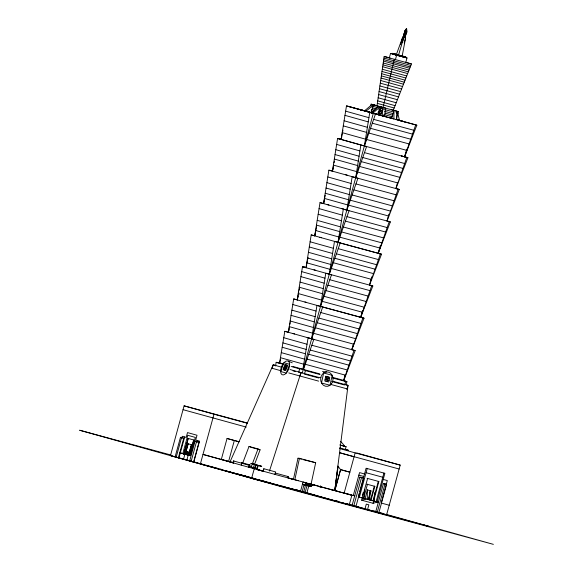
<?xml version="1.0" encoding="UTF-8"?>
<svg xmlns="http://www.w3.org/2000/svg" width="573" height="573" viewBox="0 0 573 573"><rect width="100%" height="100%" fill="white"/><g stroke="black" fill="none" stroke-linecap="round" stroke-linejoin="round"><path stroke-width="0.86" d="M406.049 32.109L404.595 31.701L406.579 28.65L406.422 32.21L405.92 32.074L406.579 28.65L404.595 31.701L403.306 37.202M406.493 30.426L406.579 28.65L404.617 31.708L406.579 28.65L406.73 32.289L404.903 37.646M398.937 55.194L398.837 55.724L399.997 55.488L400.391 56.147L398.837 55.724L398.428 55.058L397.984 55.495L397.504 54.807L396.81 55.173L396.208 54.449L395.972 54.944L395.427 54.234L395.248 54.743L394.618 54.012L394.475 54.528L393.844 53.79L392.892 53.525L393.135 54.156L390.535 53.425L389.325 57.866M363.891 498.352L364.65 489.557M406.293 32.174L406.694 32.281L406.579 28.65L404.717 31.737L403.514 37.266L403.106 37.152L404.739 31.744L406.579 28.65C406.766 32.353 402.303 45.417 405.92 32.074M384.469 107.86L385.507 108.154L384.598 116.412L382.27 115.76M406.379 30.39L406.579 28.65L404.91 31.794M373.818 501.053L374.921 492.322M397.347 54.764L397.275 55.302M338.163 466.408L334.804 490.595L340.57 469.645L337.884 466.042L334.804 490.595L340.57 469.645L349.874 472.181L340.491 469.559M377.005 105.776L384.168 56.448L390.17 58.081M298.139 296.485L297.215 299.872L302.487 266.724L306.025 267.663L311.189 234.894L314.727 235.854L315.422 233.311M333.135 168.562L332.433 171.134L337.576 138.458L341.386 139.468M337.576 138.458L360.854 144.976L355.711 177.651L366.591 146.552L338.815 138.773M323.831 203.63L320.021 202.62L314.727 235.854L316.64 226.228M344.853 375.215L343.8 380.422L355.167 350.597L351.836 349.666L362.902 317.915L320.493 306.39L325.772 273.221L372.837 285.991L360.696 317.299L362.551 310.516M289.05 329.711L288.348 332.268L293.677 298.913L297.487 299.93M324.49 200.163L323.559 203.58L328.895 170.174L332.705 171.191M341.809 136.847L341.107 139.418L346.479 105.905L364.557 110.811M275.563 365.982L276.172 362.301L282.94 363.669M288.627 332.326L284.817 331.309L279.617 362.738L279.968 362.902L277.368 362.645M298.848 372.5L299.457 368.819L291.141 366.491M406.25 30.355L406.579 28.65L403.628 37.295L404.882 31.78M373.066 503.295L378.846 481.499L378.33 481.356L373.009 500.816L377.521 502.077L373.066 503.295L361.649 500.193L367.594 478.448L367.078 478.305L378.846 481.499M288.348 332.268L289.465 326.646M289.945 324.232L290.267 322.628M297.215 299.872L298.247 294.68M298.418 293.813L298.762 292.08M299.106 290.346L299.45 288.613M303.733 267.025L306.018 267.677L306.863 263.401M307.035 262.549L307.372 260.844M307.708 259.139L308.045 257.442M332.433 171.134L333.579 165.311M334.073 162.818L334.403 161.149M323.559 203.58L324.547 198.609M324.712 197.785L325.206 195.3M341.107 139.418L342.289 133.509M342.625 131.819L342.955 130.135M279.76 362.695L280.412 359.486M403.406 56.942L404.008 56.541L403.141 56.863L403.578 56.419L403.141 56.863L404.559 56.727L404.015 57.135L403.07 56.877L403.277 56.376L402.669 56.77L402.848 56.261L401.236 56.383L401.215 55.817L400.613 56.211L400.434 55.602L400.291 56.125M293.376 479.601L297.989 458.221L299.45 458.314L315.68 462.719L311.067 484.099M294.837 479.694L299.45 458.314M325.994 381.253L327.004 376.583M327.369 381.625L328.379 376.955M397.504 54.807L397.383 55.33L396.774 54.607L392.226 53.339L393.042 54.127M406.579 32.246L406.579 28.65L403.886 37.374L406.579 28.65L406.694 32.274L406.579 28.65L405.132 31.859M257.091 479.787L170.489 455.549L184.091 405.842L247.507 423.046M183.725 438.23L180.466 437.335L175.123 456.867L178.382 457.755L183.725 438.23L182.644 437.93M176.205 457.168L181.548 437.636L180.466 437.335M181.834 437.965L182.293 436.289L186.204 437.385L187.514 432.586L197.012 435.244L195.701 440.043L199.526 441.11L193.796 462.074M178.955 457.92L184.692 436.955M182.773 453.601L187.779 435.308L195.336 437.421L190.329 455.714L179.542 452.691M183.768 453.88L188.216 438.445L183.976 453.931M183.532 459.202L184.907 454.196M185.108 454.253L188.137 443.789L185.265 454.289M186.06 454.518L187.056 451.646L186.261 454.568M187.815 455.005L188.811 452.133L188.008 455.062M186.848 460.126L188.216 455.12M188.41 455.177L191.439 444.712L188.56 455.213L181.24 453.2L184.556 454.131L187.206 452.491M193.767 440L189.319 455.428L193.767 440L188.008 438.388M199.017 442.234L195.085 441.153L189.677 460.943L193.602 462.017L199.017 442.234L197.556 441.826M191.131 461.351L196.546 441.561L195.085 441.153M196.876 442.17L197.334 440.494M184.091 405.842L213.987 414.207L200.385 463.915L247.042 476.578M239.127 441.762L227.051 438.481L221.328 459.403L233.734 462.877M227.051 438.481L234.321 440.515L228.598 461.444L230.045 461.838L273.185 364.822L275.749 365.517M241.212 465.126L241.885 462.69L242.35 462.819L242.2 463.364L241.885 462.69L250.029 464.968L249.362 467.403M272.239 368.253L273.185 364.822L281.601 367.178M306.018 267.677L306.727 265.084M252.915 467.389L252.657 468.334L253.123 468.456M257.148 468.549L254.505 467.833L251.619 478.262L429.027 526.444L423.554 524.911M254.763 468.019L255.665 464.71L261.718 466.365L261.145 466.214M255.257 468.155L255.981 464.796M256.833 468.592L257.743 465.276L258.752 465.563M258.022 465.355L256.89 469.495L258.308 465.434M263.157 471.192L263.831 468.735L275.692 471.951L274.746 474.337M263.437 471.271L263.831 468.735M370.695 105.69L371.118 104.164L377.313 105.855M300.252 375.172L300.954 372.593L290.017 369.535M373.295 113.382L302.286 372.937L299.708 372.608M392.612 53.998L392.269 53.346L399.223 55.259M393.744 53.726L393.579 54.335L392.749 54.091L395.807 54.951M381.231 106.993L379.075 114.894L378.03 114.6L380.193 106.7L372.865 113.203M395.871 54.277L395.721 54.829L396.401 54.456L402.726 37.052L403.736 37.324M390.535 53.425L396.652 55.137L395.442 59.578L384.168 56.448M400.634 44.694L402.726 37.052L405.612 37.839L402.182 56.061L405.885 57.071L401.838 55.989L401.236 56.383M397.884 55.517L398.042 54.944L403.729 56.483L403.571 57.064M404.137 34.924L404.774 32.589M402.404 42.445L403.8 37.352L398.55 55.08L394.682 54.005L394.847 54.628L394.188 53.891L394.475 54.528M406.579 28.65L405.978 30.283M404.223 42.939L405.612 37.847L404.903 37.639M404.015 57.135L405.405 56.949L404.602 57.286L401.816 56.598L401.988 55.989M288.083 476.535L287.718 477.861M404.731 56.741L403.958 57.092L404.108 56.541M405.799 62.385L407.016 57.952L405.483 57.522M396.179 112.745L396.616 111.169L396.781 119.714M396.215 119.542L398.378 111.649L391.552 109.772M300.467 491.512L303.06 482.022L306.555 483.003L304.406 484.586L302.48 484.149M302.05 491.942L304.062 484.579M303.554 492.35L305.567 484.987L309.098 486.083M305.058 492.759L307.078 485.395M306.806 493.231L308.818 485.868M353.469 343.728L351.836 349.695L364.027 318.201L359.865 317.041M371.784 276.78L369.506 285.089L372.837 285.991M380.3 245.638L378.18 253.395L380.415 253.896L369.506 285.089L381.539 254.183L378.216 253.252L389.246 221.622M388.909 214.173L387.04 221.006L390.371 221.909L378.209 253.28M397.562 182.558L395.914 188.56L399.245 189.462L387.04 221.006L398.12 189.176M415.704 124.907L404.595 156.844L407.926 157.747L395.914 188.56L406.794 157.46L404.595 156.844L406.701 149.13M320.078 487.523L320.543 485.811M346.851 389.661L348.026 385.364L345.605 384.691M343.549 445.987L346.078 446.696L345.333 449.397L348.377 450.249L339.696 447.928M349.279 504.756L351.872 495.265L344.144 493.102L355.145 452.885L339.889 448.616M353.29 495.473L359.55 472.603L364.521 473.95M355.926 506.511L363.683 478.169L359.837 477.116L352.08 505.45L359.873 507.635M353.77 505.923L361.527 477.588L359.837 477.116M358.497 495.974L359.192 493.425M359.651 491.734L366.083 468.234L384.884 473.334L377.063 501.919M359.407 497.128L367.229 468.549M362.444 495.222L363.139 492.687M363.619 498.266L367.429 484.335L366.87 484.185L374.842 486.348L371.032 500.279M365.087 498.66L367.465 489.951L367.014 489.822L371.046 490.918L368.661 499.635M364.972 508.953L366.29 504.125L368.854 504.82L367.537 509.648M376.11 501.662L383.931 473.076M383.444 483.548L375.702 511.861L378.86 512.735L386.603 484.421L383.444 483.548L386.603 484.421M377.242 512.291L384.992 483.984M381.389 502.199L382.069 499.699M382.528 498.037L387.312 480.546L383.215 479.436M341.479 502.578L386.596 514.819L400.198 465.111L356.728 452.942M391.567 118.282L394.031 110.467L393.895 118.933L388.594 117.408L392.519 118.475L391.065 118.067M371.118 112.666L373.61 104.859L377.886 106.019M269.446 471.07L300.954 372.593L318.481 377.349L320.816 377.5M292.918 366.462L302.895 369.256L305.502 370.624L304.306 374.083L318.853 378.03M354.035 350.311L343.685 380.386L345.705 381.532L344.509 384.992L331.681 381.511M380.415 253.896L340.212 242.988L329.303 274.181L334.474 241.412L381.539 254.183M320.493 306.39L331.509 274.796L302.487 266.724L306.297 267.72M322.699 307.006L311.633 338.786L316.962 305.43L364.027 318.201M360.696 317.299L371.712 285.705M242.508 463.55L249.026 446.439L258.022 448.953L260.092 449.819L253.266 467.747M284.022 369.943L285.963 364.843M284.881 370.187L286.822 365.08M251.196 466.88L258.022 448.953M345.906 384.483L346.952 381.747L343.8 380.422M404.595 156.844L416.829 125.193L397.705 119.843M393.279 110.245L411.428 63.932L405.526 62.278M384.855 109.672L385.507 108.154M401.028 55.767L400.613 56.211L400.835 55.717L403.729 56.483M393.844 53.79L393.594 54.285L392.892 53.525M400.613 56.211L400.885 55.731L399.116 55.244L398.837 55.724M309.399 486.248L311.103 486.176L312.894 484.722L309.406 483.741M306.204 483.39L312.686 484.959L306.419 483.154M371.333 112.774L378.66 106.27L398.378 111.649M403.958 57.092L404.452 56.663L403.07 56.877M372.156 104.451L364.5 110.861L365.954 111.262L373.61 104.859M183.561 453.83L186.239 451.918M186.418 454.633L189.097 452.713M401.938 56.534L402.54 56.133L401.737 56.476M402.01 56.004L402.647 56.211M185.451 454.36L188.309 452.799M403.141 56.863L403.836 56.491M405.748 57.035L404.574 57.279M304.979 484.35L304.406 484.586L310.745 486.305L304.979 484.35L311.468 485.99L305.345 484.128M404.638 57.293L405.584 56.999M401.831 56.541L402.848 56.261M361.649 500.193L366.269 499.026L361.756 497.765M322.499 371.619L326.746 371.898M315.68 462.719L303.117 459.61M291.342 489.005L292.803 489.098M307.264 493.324L308.725 493.417L291.105 488.597M299.457 368.819L302.895 369.256L308.095 337.826L355.167 350.597M405.218 35.684L403.764 35.232M312.944 494.47L311.332 494.234L316.955 495.81M405.928 33.485C407.403 33.836 402.855 32.69 404.86 33.205M405.333 36.729L403.378 36.128M402.468 56.14L402.045 56.025M405.992 32.797C407.775 33.27 403.643 32.145 404.803 32.475M340.434 445.228L346.078 446.696M339.703 444.97L344.645 446.267A29.689 27.776 -75.2 0 0 340.477 441.346M396.86 54.593L395.922 54.349L397.583 54.815M364.872 110.897L358.891 109.321L387.72 117.293M397.984 120.079L404.696 121.856L397.991 119.958M396.652 55.137L407.016 57.952M411.428 63.932L394.288 59.284L383.05 107.466L380.673 115.323L382.22 115.767L383 107.473L371.118 104.164M410.841 65.429L383.939 58.045M410.361 66.948L383.709 59.635M409.724 68.287L383.495 61.089M409.022 70.078L383.222 62.994M408.334 71.833L382.95 64.856M407.647 73.58L382.678 66.726M406.715 75.958L382.313 69.261M405.906 78.035L381.99 71.475M405.068 80.163L381.661 73.738M404.28 82.175L381.346 75.88M403.485 84.202L381.038 78.043M402.575 86.53L380.673 80.514M401.601 89.023L380.293 83.171M400.584 91.616L379.892 85.936M399.574 94.194L379.491 88.679M398.522 96.88L379.075 91.544M397.411 99.716L378.638 94.566M396.222 102.746L378.166 97.79M395.084 105.647L377.722 100.877M394.167 107.996L377.356 103.384M380.816 108.519L383.387 109.221M385.099 109.687L393.672 112.014M396.244 112.709L397.963 113.175M382.076 110.632L378.681 109.701M384.648 111.334L393.221 113.662M381.654 112.193L378.252 111.255M385.085 113.125L392.799 115.216M381.217 113.776L377.822 112.838M383.788 114.471L392.362 116.799M347.725 106.22L373.496 113.239M375.952 113.884L379.376 114.808M384.504 116.204L386.216 116.67M365.595 111.098L373.109 113.132M375.766 113.905L379.985 115.051M382.341 115.696L383.674 116.054M384.927 116.391L386.102 116.713M416.829 125.193L369.764 112.423L364.392 145.936L375.501 113.998L346.479 105.905M373.632 119.37L413.835 130.279M372.292 123.202L412.496 134.118M370.516 128.316L410.719 139.225M368.876 133.036L409.079 143.945M366.634 139.483L406.837 150.391M360.854 144.976L407.926 157.747M364.471 152.626L404.674 163.534M362.759 157.518L402.962 168.426M361.319 161.629L401.523 172.537M359.629 166.457L399.832 177.365M357.674 172.05L397.877 182.959M345.54 174.672L347.245 175.137M399.245 189.462L352.18 176.692L346.837 210.098L357.917 178.267L328.895 170.174M355.948 183.919L396.151 194.827M353.878 189.871L394.081 200.779M352.109 194.963L392.312 205.872M350.282 200.192L390.485 211.108M348.563 205.148L388.766 216.057M327.255 204.561L328.966 205.027M341.522 208.45L343.227 208.916M390.371 221.909L343.306 209.138L338.006 242.372L349.043 210.714L320.021 202.62M346.966 216.651L387.176 227.567M345.412 221.114L385.615 232.022M343.363 227.001L383.566 237.91M341.637 231.958L381.84 242.866M339.825 237.165L380.028 248.073M319.856 237.251L321.568 237.716M338.228 248.668L378.431 259.576M336.423 253.81L376.626 264.726M334.868 258.273L375.071 269.181M333.314 262.721L373.517 273.629M331.309 268.451L371.512 279.359M313.997 269.804L315.709 270.27M329.79 279.731L369.993 290.64M327.892 285.168L368.095 296.076M326.001 290.604L366.204 301.513M324.01 296.305L364.213 307.214M322.255 301.348L362.458 312.256M304.908 301.964L306.619 302.429M320.773 312.536L360.976 323.451M318.853 318.051L359.056 328.959M317.227 322.728L357.43 333.636M315.465 327.777L355.668 338.686M313.546 333.285L353.749 344.194M292.903 333.486L294.615 333.952M307.171 337.375L308.876 337.841M311.819 345.254L352.023 356.162M310.172 350.031L350.375 360.94M308.718 354.257L348.921 365.166M307.064 359.07L347.267 369.979M305.273 364.27L345.476 375.179M319.734 373.883L303.482 369.478L313.832 339.402L284.817 331.309M332.562 377.363L343.456 380.322M305.502 370.624L320.042 374.57M332.87 378.051L345.705 381.532M325.478 377.614L329.461 378.696M333.006 381.289L348.026 385.364L334.797 490.595L310.831 484.099M325.12 379.269L329.103 380.35M318.602 381.124L288.763 372.93M330.528 384.361L347.567 388.981M340.19 448.1L341.673 448.501M213.987 414.207L247.307 423.254M355.145 452.885L400.198 465.111M246.254 427.086L183.045 409.674M339.667 452.756L399.13 469.015M366.09 472.711L382.793 477.237M297.989 458.221L301.405 459.145M358.856 475.124L363.826 476.471M253.789 464.194L254.254 464.323L250.802 463.371L261.438 466.286M233.992 461.072L233.505 460.936L232.946 462.812L233.505 460.936L249.334 465.369L248.782 467.246L249.513 464.825L250.029 464.968M288.355 476.614L275.384 473.09M233.712 462.826L202.985 454.425L254.247 468.778M230.203 462.046L233.54 462.955M344.172 492.995L354.952 495.917M358.261 496.82L378.703 502.363M381.16 503.03L389.225 505.221M256.969 469.48L263.523 471.257L256.611 469.416M294.171 479.58L288.527 478.047L292.638 479.193M304.786 482.452L306.555 482.939M254.211 468.771L351.872 495.265M305.853 483.741L312.192 485.46M305.688 483.87L312.034 485.589M305.488 484.035L311.834 485.754M302.759 484.364L310.394 486.377M303.06 484.522L310.05 486.391M170.84 454.983L79.626 430.23L295.446 490.646L493.374 544.35L385.894 514.26M170.489 455.549L203.916 464.617M205.628 465.083L214.195 467.41M215.914 467.876L218.485 468.571M220.197 469.036L222.768 469.731M248.768 477.044L255.68 478.921M257.406 479.393L259.999 480.095M263.458 481.034L266.044 481.735M267.777 482.201L270.37 482.91M282.46 486.19L285.053 486.892M286.779 487.358L289.372 488.067M295.424 489.707L298.01 490.409L295.518 489.707M253.266 478.326L226.006 470.934L265.922 482.108M254.863 478.813L289.952 488.339M404.559 37.553L403.628 37.295M400.377 56.204L394.561 54.55M375.867 113.884L379.254 114.808M252.55 463.858L254.333 464.359M259.748 465.835L260.264 465.971M334.847 490.567L344.144 493.102M388.508 117.343L392.455 118.425M234.321 440.515L238.962 441.79M396.745 55.194L397.426 55.388M306.032 483.562L312.335 485.317M405.999 34.237L404.237 33.793M372.386 106.163L378.287 107.817M371.934 107.81L376.146 108.992M371.505 109.371L374.878 110.317M371.075 110.954L373.603 111.656M369.664 112.258L373.424 113.311M345.634 111.162L368.919 117.68M344.967 115.352L368.246 121.87M344.094 120.774L367.379 127.292M343.277 125.874L366.562 132.384M342.196 132.642L365.474 139.16M402.934 156.35L401.272 155.885L402.934 156.379M336.638 144.417L359.916 150.935M335.807 149.696L359.085 156.214M335.04 154.567L358.318 161.085M334.331 159.05L357.616 165.568M333.379 165.096L356.664 171.606M327.813 176.95L351.099 183.467M326.904 182.651L350.182 189.162M326.037 188.037L349.322 194.555M325.206 193.237L348.491 199.755M324.382 198.408L347.668 204.926M319.068 208.615L342.346 215.133M318.165 214.288L341.444 220.798M317.198 220.347L340.477 226.865M316.439 225.11L339.717 231.628M315.58 230.482L338.865 237M311.189 234.894L340.212 242.988M310.108 241.777L333.386 248.295M309.291 246.963L332.569 253.481M308.446 252.306L331.731 258.817M307.551 257.972L330.836 264.49M306.791 262.821L330.069 269.339M301.699 271.645L324.984 278.163M300.911 276.637L324.189 283.155M300.044 282.088L323.322 288.606M299.228 287.216L322.506 293.734M298.218 293.548L321.503 300.059M293.677 298.913L319.662 306.161M292.782 304.535L316.06 311.053M291.886 310.143L315.164 316.661M291.048 315.351L314.333 321.868M290.153 320.995L313.431 327.512M289.25 326.631L312.529 333.149M283.757 337.712L307.035 344.23M282.897 342.883L306.183 349.401M282.174 347.259L305.459 353.777M281.286 352.631L304.571 359.149M280.455 357.688L303.733 364.206M344.459 381.045L346.952 381.747M276.172 362.301L283.656 364.392M284.351 366.283L287.03 367.028M283.707 367.973L286.385 368.726M293.025 370.874L295.525 371.569M271.702 368.153L281.085 370.781M361.993 477.696L363.683 478.169M251.919 447.527L260.092 449.819M374.842 486.348L374.284 486.198L370.473 500.122L371.548 500.422M371.046 490.918L370.588 490.789L368.203 499.506L369.735 499.935M187.987 443.746L191.439 444.712M249.105 466.322L254.505 467.833M333.93 490.244L339.388 491.885M319.684 486.405L321.396 486.885M329.962 489.285L334.553 490.567M311.633 484.314L316.224 485.596M294.988 479.802L298.247 480.718M256.955 469.38L263.559 471.228M186.862 451.588L188.811 452.133M373.854 510.894L378.151 512.097M379.87 512.577L382.456 513.301M335.413 500.494L337.977 501.21M345.655 503.359L386.596 514.819M301.491 491.383L304.048 492.1M305.753 492.572L349.344 504.777M294.486 489.521L310.487 493.998M317.757 496.032L333.558 500.458M290.798 488.568L317.729 496.111L243.726 475.798M240.932 474.824L243.382 475.511M245.015 475.97L247.472 476.657M368.862 112.014L370.717 112.537M371.992 112.874L373.231 113.218M339.596 452.713L354.078 456.788M312.55 485.116L306.311 483.275L312.457 485.202M392.763 54.041L392.476 53.411M288.319 361.176A7.47 3.782 -67.3 0 1 286.299 373.08L280.612 371.49L283.957 362.716L289.644 364.306L286.299 373.08A7.47 3.782 -67.3 0 1 280.756 369.435A7.47 3.782 -67.3 0 1 288.319 361.176L292.251 362.816M249.026 446.439L251.096 447.305M248.159 476.944L249.542 477.524M238.475 474.136L240.553 475.003M392.405 53.525L392.684 53.883M392.312 53.432L392.834 54.063L392.226 53.339L392.541 53.704M392.405 53.389L392.877 53.883M394.274 53.912L394.647 54.578M395.821 54.901L395.699 54.306M395.972 54.944L395.427 54.234M397.34 111.355L399.474 120.416M396.774 54.607L396.81 55.173M400.434 55.602L400.455 56.168M369.771 491.376L369.85 499.971M367.279 490.703L367.357 499.298M323.652 372.994L321.496 382.965L330.005 385.271L332.161 375.301L323.652 372.994M325.772 376.246L324.762 380.923L328.752 382.005L329.754 377.328L325.772 376.246M285.003 364.571L283.055 369.671L285.741 370.423L287.682 365.323L285.003 364.571M331.28 384.075A7.241 6.203 -86.2 0 0 328.35 372.085A7.241 6.203 -86.2 0 0 320.859 381.246A7.241 6.203 -86.2 0 0 331.28 384.075"/></g></svg>
